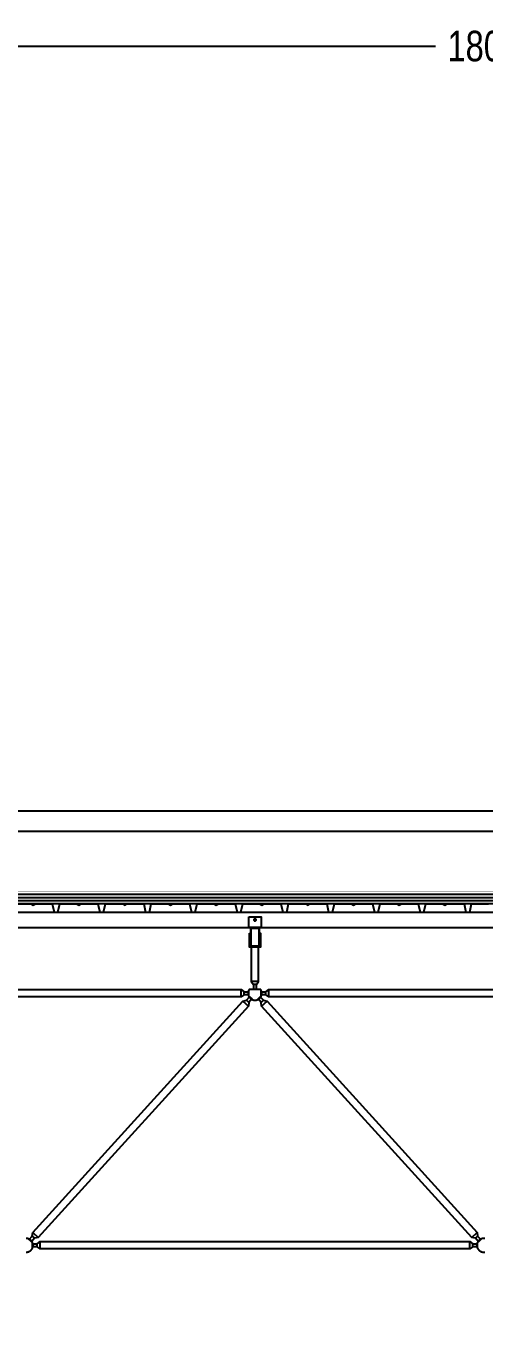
# Model space of a CAD drawing. Header units: centimetres. Extents: x 77182 to 116086, y 20619 to 33555.
# Drawn here: x 100065 to 100365, y 22503 to 23362 of the extents above; entities that cross this region are included whole.
import ezdxf

# ---------------------------------------------------------------- set-up
doc = ezdxf.new("R2010")
doc.units = ezdxf.units.CM
doc.header["$LTSCALE"] = 100
for name, color, linetype in [('A-ANNO-DIMS', 187, 'Continuous'), ('A-ELEV-02', 253, 'Continuous'), ('A-ELEV-04', 250, 'Continuous'), ('A-WALL-INSL', 249, 'Continuous'), ('A-WALL-SNWPNL', 200, 'Continuous'), ('S-STEL', 3, 'Continuous')]:
    doc.layers.add(name, color=color, linetype=linetype)
doc.styles.add('Fields_100', font='act_simplex.shx', dxfattribs={"width": 0.8, "height": 20})
doc.linetypes.add('BATTING', pattern='A,0.00254,-2.54,[134,ltypeshp.shx,S=2.54,R=0,X=-2.54,Y=0],-5.08,[134,ltypeshp.shx,S=2.54,R=180,X=2.54,Y=0],-2.54', length=10.16254)
doc.dimstyles.new('FIELDS_100', dxfattribs={"dimscale": 0, "dimtxt": 20, "dimasz": 5, "dimexe": 5, "dimexo": 5, "dimgap": 5, "dimtad": 0, "dimdec": 0, "dimzin": 0, "dimdsep": 46, "dimtxsty": 'Fields_100', "dimblk": 'DOT', "dimcen": 0.09, "dimclrt": 50, "dimadec": 0, "dimazin": 0, "dimtfac": 1, "dimtdec": 0, "dimtix": 1, "dimtofl": 0, "dimtmove": 1, "dimatfit": 3, "dimfxl": 5, "dimfxlon": 1, "dimtolj": 1, "dimtzin": 0, "dimarcsym": 0})

# ---------------------------------------------------------------- blocks, each defined once
blk = doc.blocks.new('_Dot')
at = {"color": 0, "linetype": 'ByBlock', "lineweight": -2}
blk.add_line((-0.5, 0), (-1, 0), dxfattribs=at)
at = {"color": 0, "linetype": 'ByBlock', "const_width": 0.5}
blk.add_lwpolyline([(-0.25, 0, 1), (0.25, 0, 1)], format="xyb", close=True, dxfattribs=at)
blk = doc.blocks.new('*D15')
at = {"layer": 'A-ANNO-DIMS', "color": 0, "lineweight": -2, "transparency": 16777216}
for p, q in [((99464.7, 23343.48), (99464.7, 23353.48)), ((101264.7, 23343.48), (101264.7, 23353.48)), ((99469.7, 23348.48), (100333.03, 23348.48)), ((101259.7, 23348.48), (100396.36, 23348.48))]:
    blk.add_line(p, q, dxfattribs=at)
at = {"layer": 'DEFPOINTS', "color": 0, "transparency": 16777216}
for p in [(101264.7, 23348.48), (99464.7, 22503.48), (101264.7, 22503.48)]:
    blk.add_point(p, dxfattribs=at)
at = {"layer": 'A-ANNO-DIMS', "color": 0, "lineweight": -2, "transparency": 16777216, "xscale": 5, "yscale": 5, "zscale": 5, "rotation": 180}
blk.add_blockref('_Dot', (99464.7, 23348.48), dxfattribs=at)
at = {"layer": 'A-ANNO-DIMS', "color": 0, "lineweight": -2, "transparency": 16777216, "xscale": 5, "yscale": 5, "zscale": 5}
blk.add_blockref('_Dot', (101264.7, 23348.48), dxfattribs=at)
at = {"layer": 'A-ANNO-DIMS', "color": 50, "transparency": 16777216, "insert": (100364.7, 23348.48), "char_height": 20, "attachment_point": 5, "style": 'Fields_100'}
blk.add_mtext('\\A1;1800', dxfattribs=at)

msp = doc.modelspace()

# ---------------------------------------------------------------- linework, layer by layer
at = {"layer": 'A-ELEV-02'}
for points in [[(94012.2, 22781.49), (103009.7, 22781.49)], [(94012.2, 22771.49), (103009.7, 22771.49)], [(100218.7, 22771.49), (100210.7, 22771.49)], [(100211.1, 22765.89), (100211.6, 22765.89)], [(100211.1, 22764.49), (100211.6, 22764.49)], [(100212.28, 22758.69), (100212.28, 22736.09), (100213.7, 22734.09), (100213.7, 22731.09)], [(100215.7, 22731.09), (100215.7, 22734.09), (100217.11, 22736.09), (100217.11, 22758.69)], [(100217.8, 22765.89), (100218.3, 22765.89)], [(100217.8, 22764.49), (100218.3, 22764.49)], [(100217.11, 22736.09), (100212.28, 22736.09)], [(100215.7, 22734.09), (100213.7, 22734.09)], [(99918.8, 22729.39), (99921.8, 22729.39), (99923.8, 22730.8), (100205.6, 22730.8), (100207.6, 22729.39), (100210.6, 22729.39)], [(100210.6, 22727.39), (100207.6, 22727.39), (100205.6, 22725.97), (99923.8, 22725.97), (99921.8, 22727.39), (99918.8, 22727.39)], [(100205.6, 22725.97), (100205.6, 22730.8)], [(100206.79, 22723.28), (100210.36, 22720.03)], [(100207.6, 22727.39), (100207.6, 22729.39)], [(100209.18, 22723.81), (100210.66, 22722.46)], [(100211.1, 22731.09), (100211.01, 22730.97), (100210.93, 22730.84), (100210.85, 22730.71), (100210.77, 22730.58), (100210.7, 22730.45), (100210.63, 22730.31), (100210.56, 22730.17), (100210.51, 22730.02), (100210.45, 22729.88), (100210.43, 22729.8), (100210.4, 22729.73), (100210.38, 22729.65), (100210.36, 22729.57), (100210.34, 22729.5), (100210.32, 22729.42), (100210.3, 22729.34), (100210.28, 22729.26), (100210.27, 22729.19), (100210.26, 22729.11), (100210.24, 22729.03), (100210.23, 22728.95), (100210.22, 22728.87), (100210.22, 22728.79), (100210.21, 22728.71), (100210.2, 22728.63), (100210.2, 22728.55), (100210.2, 22728.47), (100210.2, 22728.39), (100210.2, 22728.31), (100210.2, 22728.23), (100210.2, 22728.15), (100210.21, 22728.07), (100210.21, 22727.99), (100210.22, 22727.92), (100210.23, 22727.84), (100210.24, 22727.76), (100210.25, 22727.68), (100210.28, 22727.53), (100210.31, 22727.37), (100210.35, 22727.22), (100210.39, 22727.07), (100210.44, 22726.93), (100210.49, 22726.79), (100210.55, 22726.65), (100210.61, 22726.51), (100210.67, 22726.37), (100210.74, 22726.24), (100210.81, 22726.11), (100210.89, 22725.98), (100210.98, 22725.86), (100211.07, 22725.73), (100211.16, 22725.61), (100211.26, 22725.49), (100211.36, 22725.37), (100211.47, 22725.25), (100211.52, 22725.2), (100211.58, 22725.14), (100211.64, 22725.09), (100211.69, 22725.04), (100211.75, 22724.98), (100211.81, 22724.93), (100211.88, 22724.88), (100211.94, 22724.83), (100212, 22724.78), (100212.07, 22724.74), (100212.13, 22724.69), (100212.2, 22724.65), (100212.26, 22724.6), (100212.33, 22724.56), (100212.4, 22724.52), (100212.47, 22724.48), (100212.54, 22724.44), (100212.61, 22724.4), (100212.68, 22724.36), (100212.75, 22724.33), (100212.82, 22724.3), (100212.9, 22724.26), (100212.97, 22724.23), (100213.04, 22724.2), (100213.12, 22724.17), (100213.19, 22724.15), (100213.27, 22724.12), (100213.34, 22724.1), (100213.49, 22724.05), (100213.64, 22724.01), (100213.79, 22723.98), (100213.95, 22723.95), (100214.1, 22723.93), (100214.25, 22723.91), (100214.4, 22723.9), (100214.55, 22723.89), (100214.7, 22723.89), (100214.85, 22723.89), (100215, 22723.9), (100215.15, 22723.91), (100215.3, 22723.93), (100215.45, 22723.95), (100215.6, 22723.98), (100215.75, 22724.01), (100215.9, 22724.05), (100216.05, 22724.1), (100216.13, 22724.12), (100216.2, 22724.15), (100216.28, 22724.17), (100216.35, 22724.2), (100216.43, 22724.23), (100216.5, 22724.26), (100216.57, 22724.3), (100216.64, 22724.33), (100216.71, 22724.36), (100216.79, 22724.4), (100216.86, 22724.44), (100216.93, 22724.48), (100216.99, 22724.52), (100217.06, 22724.56), (100217.13, 22724.6), (100217.2, 22724.65), (100217.26, 22724.69), (100217.33, 22724.74), (100217.39, 22724.78), (100217.46, 22724.83), (100217.52, 22724.88), (100217.58, 22724.93), (100217.64, 22724.98), (100217.7, 22725.04), (100217.76, 22725.09), (100217.82, 22725.14), (100217.87, 22725.2), (100217.93, 22725.25), (100218.04, 22725.37), (100218.14, 22725.49), (100218.24, 22725.61), (100218.33, 22725.73), (100218.42, 22725.86), (100218.5, 22725.98), (100218.58, 22726.11), (100218.65, 22726.24), (100218.72, 22726.37), (100218.79, 22726.51), (100218.85, 22726.65), (100218.9, 22726.79), (100218.95, 22726.93), (100219, 22727.07), (100219.04, 22727.22), (100219.08, 22727.37), (100219.11, 22727.53), (100219.14, 22727.68), (100219.15, 22727.76), (100219.16, 22727.84), (100219.17, 22727.92), (100219.18, 22727.99), (100219.19, 22728.07), (100219.19, 22728.15), (100219.19, 22728.23), (100219.2, 22728.31), (100219.2, 22728.39), (100219.2, 22728.47), (100219.19, 22728.55), (100219.19, 22728.63), (100219.19, 22728.71), (100219.18, 22728.79), (100219.17, 22728.87), (100219.16, 22728.95), (100219.15, 22729.03), (100219.14, 22729.11), (100219.13, 22729.19), (100219.11, 22729.26), (100219.09, 22729.34), (100219.08, 22729.42), (100219.06, 22729.5), (100219.04, 22729.57), (100219.02, 22729.65), (100218.99, 22729.73), (100218.97, 22729.8), (100218.94, 22729.88), (100218.89, 22730.02), (100218.83, 22730.17), (100218.77, 22730.31), (100218.7, 22730.45), (100218.63, 22730.58), (100218.55, 22730.71), (100218.47, 22730.84), (100218.38, 22730.97), (100218.3, 22731.09)], [(100210.57, 22726.6), (100213.31, 22724.11)], [(100210.6, 22726.53), (100210.6, 22730.24)], [(100211.1, 22731.09), (100218.3, 22731.09)], [(100216.08, 22724.11), (100218.83, 22726.6)], [(100218.73, 22722.46), (100220.21, 22723.81)], [(100218.8, 22729.39), (100221.8, 22729.39), (100223.8, 22730.8), (100505.6, 22730.8), (100507.6, 22729.39), (100510.6, 22729.39)], [(100218.8, 22726.53), (100218.8, 22730.24)], [(100510.6, 22727.39), (100507.6, 22727.39), (100505.6, 22725.97), (100223.8, 22725.97), (100221.8, 22727.39), (100218.8, 22727.39)], [(100219.03, 22720.03), (100222.61, 22723.28)], [(100221.8, 22727.39), (100221.8, 22729.39)], [(100223.8, 22725.97), (100223.8, 22730.8)], [(100068.73, 22569.31), (100070.21, 22567.97)], [(100069.03, 22571.74), (100072.61, 22568.5)], [(100356.79, 22568.5), (100360.36, 22571.74)], [(100359.18, 22567.97), (100360.66, 22569.31)], [(100064.6, 22558.89), (100064.7, 22558.89), (100064.8, 22558.89), (100064.9, 22558.89), (100065, 22558.9), (100065.1, 22558.9), (100065.2, 22558.92), (100065.31, 22558.93), (100065.41, 22558.94), (100065.52, 22558.96), (100065.62, 22558.98), (100065.73, 22559.01), (100065.83, 22559.03), (100065.94, 22559.06), (100066.04, 22559.09), (100066.15, 22559.13), (100066.25, 22559.16), (100066.35, 22559.2), (100066.46, 22559.25), (100066.56, 22559.29), (100066.66, 22559.34), (100066.76, 22559.39), (100066.86, 22559.44), (100066.96, 22559.5), (100067.06, 22559.56), (100067.16, 22559.62), (100067.26, 22559.68), (100067.35, 22559.75), (100067.44, 22559.82), (100067.53, 22559.89), (100067.62, 22559.97), (100067.71, 22560.04), (100067.8, 22560.12), (100067.88, 22560.2), (100067.96, 22560.29), (100068.04, 22560.37), (100068.12, 22560.46), (100068.19, 22560.55), (100068.26, 22560.64), (100068.33, 22560.73), (100068.4, 22560.83), (100068.46, 22560.92), (100068.53, 22561.02), (100068.58, 22561.12), (100068.64, 22561.22), (100068.69, 22561.32), (100068.75, 22561.42), (100068.79, 22561.52), (100068.84, 22561.63), (100068.88, 22561.73), (100068.92, 22561.83), (100068.96, 22561.94), (100068.99, 22562.04), (100069.02, 22562.15), (100069.05, 22562.25), (100069.08, 22562.36), (100069.1, 22562.46), (100069.12, 22562.57), (100069.14, 22562.67), (100069.16, 22562.78), (100069.17, 22562.88), (100069.18, 22562.98), (100069.19, 22563.08), (100069.19, 22563.19), (100069.2, 22563.29), (100069.2, 22563.39), (100069.2, 22563.49), (100069.19, 22563.59), (100069.19, 22563.69), (100069.18, 22563.79), (100069.17, 22563.89), (100069.16, 22564), (100069.14, 22564.1), (100069.12, 22564.21), (100069.1, 22564.31), (100069.08, 22564.41), (100069.05, 22564.52), (100069.02, 22564.62), (100068.99, 22564.73), (100068.96, 22564.83), (100068.92, 22564.94), (100068.88, 22565.04), (100068.84, 22565.15), (100068.79, 22565.25), (100068.75, 22565.35), (100068.69, 22565.45), (100068.64, 22565.55), (100068.58, 22565.65), (100068.53, 22565.75), (100068.46, 22565.85), (100068.4, 22565.94), (100068.33, 22566.04), (100068.26, 22566.13), (100068.19, 22566.22), (100068.12, 22566.31), (100068.04, 22566.4), (100067.96, 22566.49), (100067.88, 22566.57), (100067.8, 22566.65), (100067.71, 22566.73), (100067.62, 22566.81), (100067.53, 22566.88), (100067.44, 22566.95), (100067.35, 22567.02), (100067.26, 22567.09), (100067.16, 22567.15), (100067.06, 22567.21), (100066.96, 22567.27), (100066.86, 22567.33), (100066.76, 22567.38), (100066.66, 22567.43), (100066.56, 22567.48), (100066.46, 22567.53), (100066.35, 22567.57), (100066.25, 22567.61), (100066.15, 22567.65), (100066.04, 22567.68), (100065.94, 22567.71), (100065.83, 22567.74), (100065.73, 22567.77), (100065.62, 22567.79), (100065.52, 22567.81), (100065.41, 22567.83), (100065.31, 22567.84), (100065.2, 22567.86), (100065.1, 22567.87), (100065, 22567.88), (100064.9, 22567.88), (100064.8, 22567.89), (100064.7, 22567.89), (100064.6, 22567.89)], [(100066.08, 22567.67), (100068.83, 22565.17)], [(100068.8, 22564.39), (100071.8, 22564.39), (100073.8, 22565.8), (100355.6, 22565.8), (100357.6, 22564.39), (100360.6, 22564.39)], [(100068.8, 22561.53), (100068.8, 22565.24)], [(100360.6, 22562.39), (100357.6, 22562.39), (100355.6, 22560.97), (100073.8, 22560.97), (100071.8, 22562.39), (100068.8, 22562.39)], [(100071.8, 22562.39), (100071.8, 22564.39)], [(100073.8, 22560.97), (100073.8, 22565.8)], [(100355.6, 22560.97), (100355.6, 22565.8)], [(100357.6, 22562.39), (100357.6, 22564.39)], [(100365.41, 22567.83), (100365.31, 22567.84), (100365.2, 22567.86), (100365.1, 22567.87), (100365, 22567.88), (100364.9, 22567.88), (100364.8, 22567.89), (100364.7, 22567.89), (100364.6, 22567.89), (100364.5, 22567.88), (100364.4, 22567.88), (100364.29, 22567.87), (100364.19, 22567.86), (100364.09, 22567.84), (100363.98, 22567.83), (100363.88, 22567.81), (100363.77, 22567.79), (100363.67, 22567.77), (100363.56, 22567.74), (100363.46, 22567.71), (100363.35, 22567.68), (100363.25, 22567.65), (100363.15, 22567.61), (100363.04, 22567.57), (100362.94, 22567.53), (100362.83, 22567.48), (100362.73, 22567.43), (100362.63, 22567.38), (100362.53, 22567.33), (100362.43, 22567.27), (100362.33, 22567.21), (100362.24, 22567.15), (100362.14, 22567.09), (100362.04, 22567.02), (100361.95, 22566.95), (100361.86, 22566.88), (100361.77, 22566.81), (100361.68, 22566.73), (100361.6, 22566.65), (100361.52, 22566.57), (100361.43, 22566.49), (100361.36, 22566.4), (100361.28, 22566.31), (100361.2, 22566.22), (100361.13, 22566.13), (100361.06, 22566.04), (100361, 22565.94), (100360.93, 22565.85), (100360.87, 22565.75), (100360.81, 22565.65), (100360.75, 22565.55), (100360.7, 22565.45), (100360.65, 22565.35), (100360.6, 22565.25), (100360.56, 22565.15), (100360.51, 22565.04), (100360.47, 22564.94), (100360.44, 22564.83), (100360.4, 22564.73), (100360.37, 22564.62), (100360.34, 22564.52), (100360.32, 22564.41), (100360.29, 22564.31), (100360.27, 22564.21), (100360.25, 22564.1), (100360.24, 22564), (100360.23, 22563.89), (100360.22, 22563.79), (100360.21, 22563.69), (100360.2, 22563.59), (100360.2, 22563.49), (100360.2, 22563.39), (100360.2, 22563.29), (100360.2, 22563.19), (100360.21, 22563.08), (100360.22, 22562.98), (100360.23, 22562.88), (100360.24, 22562.78), (100360.25, 22562.67), (100360.27, 22562.57), (100360.29, 22562.46), (100360.32, 22562.36), (100360.34, 22562.25), (100360.37, 22562.15), (100360.4, 22562.04), (100360.44, 22561.94), (100360.47, 22561.83), (100360.51, 22561.73), (100360.56, 22561.63), (100360.6, 22561.52), (100360.65, 22561.42), (100360.7, 22561.32), (100360.75, 22561.22), (100360.81, 22561.12), (100360.87, 22561.02), (100360.93, 22560.92), (100361, 22560.83), (100361.06, 22560.73), (100361.13, 22560.64), (100361.2, 22560.55), (100361.28, 22560.46), (100361.36, 22560.37), (100361.43, 22560.29), (100361.52, 22560.2), (100361.6, 22560.12), (100361.68, 22560.04), (100361.77, 22559.97), (100361.86, 22559.89), (100361.95, 22559.82), (100362.04, 22559.75), (100362.14, 22559.68), (100362.24, 22559.62), (100362.33, 22559.56), (100362.43, 22559.5), (100362.53, 22559.44), (100362.63, 22559.39), (100362.73, 22559.34), (100362.83, 22559.29), (100362.94, 22559.25), (100363.04, 22559.2), (100363.15, 22559.16), (100363.25, 22559.13), (100363.35, 22559.09), (100363.46, 22559.06), (100363.56, 22559.03), (100363.67, 22559.01), (100363.77, 22558.98), (100363.88, 22558.96), (100363.98, 22558.94), (100364.09, 22558.93), (100364.19, 22558.92), (100364.29, 22558.9), (100364.4, 22558.9), (100364.5, 22558.89), (100364.6, 22558.89), (100364.7, 22558.89), (100364.8, 22558.89), (100364.9, 22558.89), (100365, 22558.9), (100365.1, 22558.9), (100365.2, 22558.92), (100365.31, 22558.93), (100365.41, 22558.94)], [(100360.57, 22565.17), (100363.31, 22567.67)], [(100360.6, 22561.53), (100360.6, 22565.24)]]:
    msp.add_lwpolyline(points, dxfattribs=at)
for points in [[(100210.7, 22778.49), (100218.7, 22778.49), (100218.7, 22771.19), (100210.7, 22771.19)], [(100215.4, 22776.49), (100215.4, 22776.5), (100215.4, 22776.52), (100215.4, 22776.53), (100215.39, 22776.55), (100215.39, 22776.57), (100215.39, 22776.58), (100215.39, 22776.6), (100215.39, 22776.61), (100215.38, 22776.63), (100215.38, 22776.65), (100215.37, 22776.66), (100215.37, 22776.68), (100215.37, 22776.7), (100215.36, 22776.71), (100215.35, 22776.73), (100215.35, 22776.74), (100215.34, 22776.76), (100215.33, 22776.78), (100215.33, 22776.79), (100215.32, 22776.81), (100215.31, 22776.82), (100215.3, 22776.84), (100215.29, 22776.85), (100215.28, 22776.87), (100215.27, 22776.88), (100215.26, 22776.9), (100215.25, 22776.91), (100215.24, 22776.93), (100215.23, 22776.94), (100215.22, 22776.96), (100215.21, 22776.97), (100215.19, 22776.98), (100215.18, 22776.99), (100215.17, 22777.01), (100215.15, 22777.02), (100215.14, 22777.03), (100215.12, 22777.04), (100215.11, 22777.05), (100215.1, 22777.06), (100215.08, 22777.07), (100215.07, 22777.08), (100215.05, 22777.09), (100215.03, 22777.1), (100215.02, 22777.11), (100215, 22777.12), (100214.99, 22777.12), (100214.97, 22777.13), (100214.96, 22777.14), (100214.94, 22777.14), (100214.92, 22777.15), (100214.91, 22777.15), (100214.89, 22777.16), (100214.87, 22777.16), (100214.86, 22777.17), (100214.84, 22777.17), (100214.82, 22777.17), (100214.81, 22777.18), (100214.79, 22777.18), (100214.78, 22777.18), (100214.76, 22777.18), (100214.74, 22777.19), (100214.73, 22777.19), (100214.71, 22777.19), (100214.7, 22777.19), (100214.68, 22777.19), (100214.67, 22777.19), (100214.65, 22777.19), (100214.63, 22777.18), (100214.62, 22777.18), (100214.6, 22777.18), (100214.59, 22777.18), (100214.57, 22777.17), (100214.55, 22777.17), (100214.54, 22777.17), (100214.52, 22777.16), (100214.5, 22777.16), (100214.49, 22777.15), (100214.47, 22777.15), (100214.46, 22777.14), (100214.44, 22777.14), (100214.42, 22777.13), (100214.41, 22777.12), (100214.39, 22777.12), (100214.38, 22777.11), (100214.36, 22777.1), (100214.34, 22777.09), (100214.33, 22777.08), (100214.31, 22777.07), (100214.3, 22777.06), (100214.28, 22777.05), (100214.27, 22777.04), (100214.26, 22777.03), (100214.24, 22777.02), (100214.23, 22777.01), (100214.22, 22776.99), (100214.2, 22776.98), (100214.19, 22776.97), (100214.18, 22776.96), (100214.17, 22776.94), (100214.15, 22776.93), (100214.14, 22776.91), (100214.13, 22776.9), (100214.12, 22776.88), (100214.11, 22776.87), (100214.1, 22776.85), (100214.09, 22776.84), (100214.08, 22776.82), (100214.08, 22776.81), (100214.07, 22776.79), (100214.06, 22776.78), (100214.05, 22776.76), (100214.05, 22776.74), (100214.04, 22776.73), (100214.03, 22776.71), (100214.03, 22776.7), (100214.02, 22776.68), (100214.02, 22776.66), (100214.02, 22776.65), (100214.01, 22776.63), (100214.01, 22776.61), (100214.01, 22776.6), (100214, 22776.58), (100214, 22776.57), (100214, 22776.55), (100214, 22776.53), (100214, 22776.52), (100214, 22776.5), (100214, 22776.49), (100214, 22776.47), (100214, 22776.46), (100214, 22776.44), (100214, 22776.42), (100214, 22776.41), (100214, 22776.39), (100214.01, 22776.38), (100214.01, 22776.36), (100214.01, 22776.34), (100214.02, 22776.33), (100214.02, 22776.31), (100214.02, 22776.29), (100214.03, 22776.28), (100214.03, 22776.26), (100214.04, 22776.25), (100214.05, 22776.23), (100214.05, 22776.21), (100214.06, 22776.2), (100214.07, 22776.18), (100214.08, 22776.17), (100214.08, 22776.15), (100214.09, 22776.13), (100214.1, 22776.12), (100214.11, 22776.1), (100214.12, 22776.09), (100214.13, 22776.07), (100214.14, 22776.06), (100214.15, 22776.05), (100214.17, 22776.03), (100214.18, 22776.02), (100214.19, 22776), (100214.2, 22775.99), (100214.22, 22775.98), (100214.23, 22775.97), (100214.24, 22775.95), (100214.26, 22775.94), (100214.27, 22775.93), (100214.28, 22775.92), (100214.3, 22775.91), (100214.31, 22775.9), (100214.33, 22775.89), (100214.34, 22775.88), (100214.36, 22775.87), (100214.38, 22775.86), (100214.39, 22775.86), (100214.41, 22775.85), (100214.42, 22775.84), (100214.44, 22775.84), (100214.46, 22775.83), (100214.47, 22775.82), (100214.49, 22775.82), (100214.5, 22775.81), (100214.52, 22775.81), (100214.54, 22775.81), (100214.55, 22775.8), (100214.57, 22775.8), (100214.59, 22775.8), (100214.6, 22775.79), (100214.62, 22775.79), (100214.63, 22775.79), (100214.65, 22775.79), (100214.67, 22775.79), (100214.68, 22775.79), (100214.7, 22775.79), (100214.71, 22775.79), (100214.73, 22775.79), (100214.74, 22775.79), (100214.76, 22775.79), (100214.78, 22775.79), (100214.79, 22775.79), (100214.81, 22775.8), (100214.82, 22775.8), (100214.84, 22775.8), (100214.86, 22775.81), (100214.87, 22775.81), (100214.89, 22775.81), (100214.91, 22775.82), (100214.92, 22775.82), (100214.94, 22775.83), (100214.96, 22775.84), (100214.97, 22775.84), (100214.99, 22775.85), (100215, 22775.86), (100215.02, 22775.86), (100215.03, 22775.87), (100215.05, 22775.88), (100215.07, 22775.89), (100215.08, 22775.9), (100215.1, 22775.91), (100215.11, 22775.92), (100215.12, 22775.93), (100215.14, 22775.94), (100215.15, 22775.95), (100215.17, 22775.97), (100215.18, 22775.98), (100215.19, 22775.99), (100215.21, 22776), (100215.22, 22776.02), (100215.23, 22776.03), (100215.24, 22776.05), (100215.25, 22776.06), (100215.26, 22776.07), (100215.27, 22776.09), (100215.28, 22776.1), (100215.29, 22776.12), (100215.3, 22776.13), (100215.31, 22776.15), (100215.32, 22776.17), (100215.33, 22776.18), (100215.33, 22776.2), (100215.34, 22776.21), (100215.35, 22776.23), (100215.35, 22776.25), (100215.36, 22776.26), (100215.37, 22776.28), (100215.37, 22776.29), (100215.37, 22776.31), (100215.38, 22776.33), (100215.38, 22776.34), (100215.39, 22776.36), (100215.39, 22776.38), (100215.39, 22776.39), (100215.39, 22776.41), (100215.39, 22776.42), (100215.4, 22776.44), (100215.4, 22776.46), (100215.4, 22776.47)], [(100211.1, 22767.69), (100211.6, 22767.69), (100211.6, 22759.19), (100217.8, 22759.19), (100217.8, 22767.69), (100218.3, 22767.69), (100218.3, 22758.69), (100211.1, 22758.69)], [(100066.72, 22567.09), (100068.73, 22569.31), (100069.03, 22571.74), (100206.79, 22723.28), (100209.18, 22723.81), (100211.2, 22726.03), (100212.68, 22724.68), (100210.66, 22722.46), (100210.36, 22720.03), (100072.61, 22568.5), (100070.21, 22567.97), (100068.2, 22565.75)], [(100361.2, 22565.75), (100359.18, 22567.97), (100356.79, 22568.5), (100219.03, 22720.03), (100218.73, 22722.46), (100216.72, 22724.68), (100218.2, 22726.03), (100220.21, 22723.81), (100222.61, 22723.28), (100360.36, 22571.74), (100360.66, 22569.31), (100362.68, 22567.09)]]:
    msp.add_lwpolyline(points, close=True, dxfattribs=at)
at = {"layer": 'A-ELEV-04'}
for p, q in [((112125.24, 22847.63), (92209.45, 22847.63)), ((94028.29, 22834.5), (112086.65, 22834.5))]:
    msp.add_line(p, q, dxfattribs=at)
at = {"layer": 'A-WALL-INSL', "ltscale": 0.002, "const_width": 0.2}
msp.add_lwpolyline([(112094.7, 22794.99), (94022.2, 22794.99)], dxfattribs=at)
at = {"layer": 'A-WALL-INSL', "linetype": 'BATTING', "ltscale": 0.002}
for points in [[(112094.7, 22792.99), (94022.2, 22792.99)], [(112094.7, 22788.99), (94022.2, 22788.99)]]:
    msp.add_lwpolyline(points, dxfattribs=at)
at = {"layer": 'A-WALL-INSL', "ltscale": 0.002}
for points in [[(112094.7, 22790.99), (94022.2, 22790.99)], [(112094.7, 22786.99), (94022.2, 22786.99)]]:
    msp.add_lwpolyline(points, dxfattribs=at)
at = {"layer": 'A-WALL-SNWPNL', "ltscale": 100}
for points in [[(100056.74, 22786.99), (100067.74, 22786.99), (100069.24, 22785.99), (100070.74, 22786.99), (100081.74, 22786.99), (100082.99, 22781.49), (100085.49, 22781.49), (100086.74, 22786.99), (100097.74, 22786.99), (100099.24, 22785.99), (100100.74, 22786.99), (100111.74, 22786.99), (100112.99, 22781.49), (100115.49, 22781.49), (100116.74, 22786.99), (100127.74, 22786.99), (100129.24, 22785.99), (100130.74, 22786.99), (100141.74, 22786.99), (100142.99, 22781.49), (100145.49, 22781.49), (100145.93, 22783.44)], [(100142.54, 22783.44), (100142.99, 22781.49), (100145.49, 22781.49), (100146.74, 22786.99), (100157.74, 22786.99), (100159.24, 22785.99), (100160.74, 22786.99), (100171.74, 22786.99), (100172.99, 22781.49), (100175.49, 22781.49), (100176.74, 22786.99), (100187.74, 22786.99), (100189.24, 22785.99), (100190.74, 22786.99), (100201.74, 22786.99), (100202.99, 22781.49), (100205.49, 22781.49), (100206.74, 22786.99), (100217.74, 22786.99), (100219.24, 22785.99), (100220.74, 22786.99), (100231.74, 22786.99), (100232.99, 22781.49), (100235.49, 22781.49), (100235.93, 22783.44)], [(100232.54, 22783.44), (100232.99, 22781.49), (100235.49, 22781.49), (100236.74, 22786.99), (100247.74, 22786.99), (100249.24, 22785.99), (100250.74, 22786.99), (100261.74, 22786.99), (100262.99, 22781.49), (100265.49, 22781.49), (100266.74, 22786.99), (100277.74, 22786.99), (100279.24, 22785.99), (100280.74, 22786.99), (100291.74, 22786.99), (100292.99, 22781.49), (100295.49, 22781.49), (100296.74, 22786.99), (100307.74, 22786.99), (100309.24, 22785.99), (100310.74, 22786.99), (100321.74, 22786.99), (100322.99, 22781.49), (100325.49, 22781.49), (100325.93, 22783.44)], [(100322.54, 22783.44), (100322.99, 22781.49), (100325.49, 22781.49), (100326.74, 22786.99), (100337.74, 22786.99), (100339.24, 22785.99), (100340.74, 22786.99), (100351.74, 22786.99), (100352.99, 22781.49), (100355.49, 22781.49), (100356.74, 22786.99), (100367.74, 22786.99)]]:
    msp.add_lwpolyline(points, dxfattribs=at)
at = {"layer": 'S-STEL'}
msp.add_lwpolyline([(100217.7, 22759.19), (100217.7, 22771.19), (100211.7, 22771.19), (100211.7, 22759.19)], dxfattribs=at)
msp.add_lwpolyline([(100217.4, 22770.89), (100212, 22770.89), (100212, 22759.49), (100217.4, 22759.49)], close=True, dxfattribs=at)

# ---------------------------------------------------------------- dimensions: what is measured, and where the dimension line sits
at = {"layer": 'A-ANNO-DIMS'}
dim = msp.add_linear_dim(base=(101264.7, 23348.48), p1=(99464.7, 22503.48), p2=(101264.7, 22503.48), dimstyle='FIELDS_100', override={"dimscale": 1}, dxfattribs=at)
dim.commit()
dim.dimension.update_dxf_attribs({"geometry": '*D15', "text_midpoint": (100364.7, 23348.48)})

doc.saveas('drawing.dxf')
